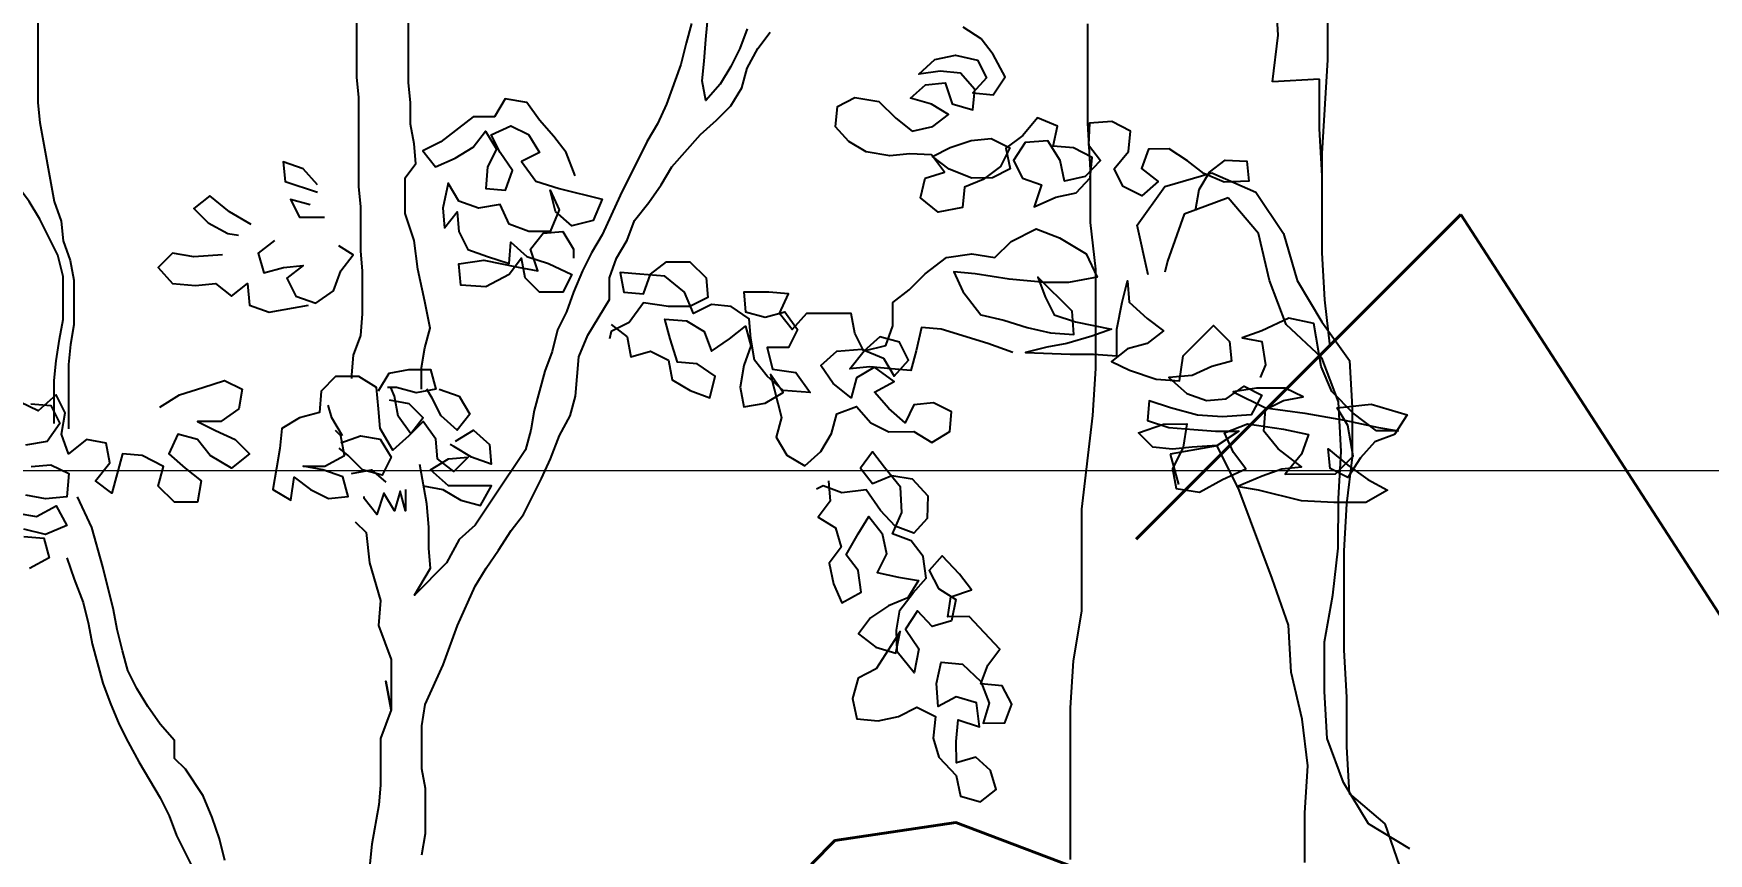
# Model space of a CAD drawing. Header units: millimetres. Extents: x 684983 to 685377, y 990360 to 990509.
# Drawn here: x 685068.767 to 685069.642, y 990427.838 to 990428.267 of the extents above; entities that cross this region are included whole.
import ezdxf

# ---------------------------------------------------------------- set-up
doc = ezdxf.new("R2010")
doc.units = ezdxf.units.MM
doc.layers.add('grid', color=8, linetype='Continuous', lineweight=9)
doc.layers.add('GRID LEVELS', color=7, linetype='Continuous', lineweight=13)
doc.layers.add('MAHAGONY', color=7, linetype='Continuous')
doc.layers.add('TEAK', color=7, linetype='Continuous')
doc.styles.get("Standard").update_dxf_attribs({"font": 'RomanS'})

# ---------------------------------------------------------------- blocks, each defined once
blk = doc.blocks.new('TREE30')
at = {"color": 15, "flags": 128}
for points in [[(-0.00275, 1.83691), (-0.00269, 1.77386), (-0.00168, 1.76285), (-0.00163, 1.71281), (-0.00062, 1.7018), (-0.0006, 1.67678), (0.00041, 1.66577), (0.00043, 1.64175), (-0.00056, 1.62974), (-0.00455, 1.61873), (-0.00554, 1.60771), (-0.00554, 1.60571)], [(0.21547, 1.80108), (0.21148, 1.79007), (0.20648, 1.78005), (0.20049, 1.77004), (0.19249, 1.76103), (0.19048, 1.77203), (0.19147, 1.78304), (0.19246, 1.79505), (0.19444, 1.81708)], [(0.18444, 1.80406), (0.18145, 1.79304), (0.17846, 1.78103), (0.17047, 1.759), (0.16548, 1.74799), (0.15948, 1.73798), (0.14449, 1.70794), (0.13451, 1.68591), (0.12851, 1.6759), (0.12352, 1.66588), (0.11852, 1.65387), (0.11453, 1.64285), (0.10953, 1.63284), (0.10654, 1.62083), (0.10255, 1.60982), (0.09656, 1.58779), (0.09457, 1.57678), (0.09158, 1.56577), (0.07359, 1.53873), (0.06359, 1.52371), (0.05459, 1.51569), (0.0476, 1.50267), (0.0296, 1.48464), (0.0386, 1.49966), (0.03758, 1.51067), (0.03757, 1.52268), (0.03656, 1.53569), (0.03254, 1.55771)], [(0.0335, 1.59974), (0.03349, 1.61175), (0.03548, 1.62277), (0.03847, 1.63378), (0.03546, 1.64879), (0.03144, 1.6668), (0.02942, 1.68281), (0.0244, 1.69782), (0.02438, 1.71784), (0.03038, 1.72585), (0.02937, 1.73686), (0.02736, 1.74786), (0.02735, 1.75987), (0.02634, 1.77088), (0.0263, 1.80691)], [(-0.17166, 1.58054), (-0.17168, 1.60456), (-0.17069, 1.61557), (-0.1687, 1.62758), (-0.16671, 1.63859), (-0.16673, 1.66261), (-0.16974, 1.67462), (-0.17977, 1.69463), (-0.18578, 1.70463), (-0.19681, 1.71963), (-0.19481, 1.72864), (-0.19983, 1.73965), (-0.20484, 1.74965), (-0.21185, 1.75965), (-0.21787, 1.76966), (-0.22288, 1.78166), (-0.2259, 1.79267), (-0.23091, 1.80468), (-0.23593, 1.81468), (-0.24294, 1.82568), (-0.24996, 1.83568), (-0.25497, 1.84569), (-0.25998, 1.85669)], [(0.03374, 1.33952), (0.03573, 1.35154), (0.03571, 1.37656), (0.03369, 1.38756), (0.03367, 1.41158), (0.03566, 1.4236), (0.04565, 1.44562), (0.05364, 1.46765), (0.06363, 1.48968), (0.06962, 1.49969), (0.07662, 1.50971), (0.08361, 1.52072), (0.09061, 1.52974), (0.1006, 1.54976), (0.1056, 1.56078), (0.11059, 1.57379), (0.11658, 1.58481), (0.11958, 1.59582), (0.12156, 1.61784), (0.12655, 1.62985), (0.13854, 1.64988), (0.13853, 1.66189), (0.14253, 1.67291), (0.14852, 1.68292), (0.15251, 1.69393), (0.16051, 1.70395), (0.16751, 1.71396), (0.1735, 1.72398), (0.1895, 1.74201), (0.1985, 1.75002), (0.2065, 1.75804), (0.2125, 1.76805), (0.21549, 1.77906), (0.22148, 1.79008), (0.22848, 1.79909)], [(-0.17889, 1.83275), (-0.17988, 1.82074), (-0.18087, 1.80973), (-0.18083, 1.75968), (-0.17982, 1.74867), (-0.17177, 1.70464), (-0.16776, 1.69364), (-0.16675, 1.68263), (-0.16273, 1.67163), (-0.16072, 1.66062), (-0.1607, 1.6356), (-0.16269, 1.62459), (-0.16368, 1.61358), (-0.16365, 1.57754)], [(-0.07635, 1.33642), (-0.07937, 1.34843), (-0.08338, 1.36043), (-0.0884, 1.37244), (-0.09842, 1.38744), (-0.10443, 1.39344), (-0.10444, 1.40345), (-0.11245, 1.41245), (-0.11947, 1.42245), (-0.12548, 1.43246), (-0.1305, 1.44246), (-0.13351, 1.45347), (-0.13652, 1.46547), (-0.13853, 1.47648), (-0.14456, 1.5005), (-0.15059, 1.52251), (-0.15861, 1.53952)], [(-0.00346, 1.52565), (0.00255, 1.51965), (0.00456, 1.50263), (0.01059, 1.48162), (0.0096, 1.46761), (0.01662, 1.4486), (0.01665, 1.42058), (0.01363, 1.43659), (0.01665, 1.42058), (0.01066, 1.40456), (0.01068, 1.37854), (0.00969, 1.36752), (0.00571, 1.3455), (0.00472, 1.33449)], [(-0.16458, 1.50548), (-0.16057, 1.49348), (-0.15555, 1.48047), (-0.15254, 1.46846), (-0.15053, 1.45745), (-0.1445, 1.43544), (-0.14049, 1.42444), (-0.13547, 1.41243), (-0.13046, 1.40243), (-0.12444, 1.39142), (-0.11242, 1.37142), (-0.1074, 1.36141), (-0.10339, 1.35041), (-0.08634, 1.31639)]]:
    blk.add_lwpolyline(points, dxfattribs=at)
at = {"color": 105, "flags": 128}
blk.add_lwpolyline([(0.46612, 1.69947), (0.46808, 1.71136), (0.47387, 1.72094), (0.48264, 1.72767), (0.49484, 1.72709), (0.49596, 1.71595), (0.48206, 1.71546), (0.47079, 1.72018), (0.46153, 1.72735), (0.45142, 1.73398), (0.43975, 1.73372), (0.43588, 1.72298), (0.44514, 1.71581), (0.43606, 1.70771), (0.42563, 1.71296), (0.4206, 1.7228), (0.42861, 1.7326), (0.42973, 1.74396), (0.4193, 1.74921), (0.40679, 1.74841), (0.40621, 1.7362), (0.41294, 1.72743), (0.40439, 1.71848), (0.39294, 1.71598), (0.39045, 1.72743), (0.3835, 1.73843), (0.37098, 1.73762), (0.36435, 1.72751), (0.36938, 1.71767), (0.38012, 1.7138), (0.37593, 1.70168), (0.388, 1.70694), (0.39945, 1.70944), (0.40715, 1.71785), (0.40826, 1.72921), (0.39784, 1.73447), (0.38648, 1.73558), (0.38897, 1.74662), (0.37771, 1.75134), (0.36969, 1.74154), (0.36007, 1.73428), (0.36257, 1.72284), (0.35273, 1.7178), (0.34106, 1.71753), (0.32841, 1.72256), (0.31914, 1.72973), (0.32898, 1.73477), (0.34074, 1.73864), (0.35188, 1.73976), (0.3623, 1.7345), (0.35704, 1.72408), (0.34743, 1.71682), (0.33705, 1.71263), (0.33594, 1.70127), (0.32227, 1.69856), (0.31247, 1.70657), (0.31496, 1.71762), (0.32587, 1.72096), (0.31861, 1.73058), (0.3064, 1.73115), (0.29527, 1.73004), (0.282, 1.73231), (0.27242, 1.7381), (0.26485, 1.74633), (0.26596, 1.75769), (0.2758, 1.76273), (0.28908, 1.76046), (0.29856, 1.75106), (0.30783, 1.74389), (0.31927, 1.74639), (0.32805, 1.75311), (0.31847, 1.7589), (0.30689, 1.76224), (0.31513, 1.76981), (0.32626, 1.77093), (0.33014, 1.75917), (0.34172, 1.75583), (0.34283, 1.76719), (0.33472, 1.77628), (0.32337, 1.77739), (0.31139, 1.77574), (0.32047, 1.78384), (0.33192, 1.78634), (0.34434, 1.78354), (0.34938, 1.77369), (0.34167, 1.76528), (0.35303, 1.76416), (0.35966, 1.77428), (0.35303, 1.78666), (0.3463, 1.79543), (0.33619, 1.80206)], dxfattribs=at)
at = {"color": 3, "flags": 128}
for points in [[(0.11946, 1.71892), (0.11445, 1.73193), (0.10743, 1.74093), (0.09942, 1.74993), (0.0924, 1.75993), (0.08039, 1.76192), (0.0744, 1.75191), (0.06238, 1.7519), (0.04438, 1.73787), (0.03438, 1.73286), (0.04139, 1.72386), (0.0524, 1.72887), (0.0624, 1.73488), (0.0694, 1.7439), (0.07541, 1.7339), (0.07042, 1.72388), (0.06943, 1.71187), (0.08044, 1.71088), (0.08443, 1.72189), (0.07742, 1.7319), (0.0724, 1.7419), (0.08341, 1.74691), (0.09342, 1.74192), (0.09943, 1.73192), (0.08943, 1.7269), (0.09745, 1.7159), (0.11046, 1.71191), (0.13449, 1.70593), (0.12949, 1.69391), (0.11749, 1.6909), (0.10847, 1.6989), (0.10546, 1.7109), (0.11047, 1.6999), (0.10548, 1.68788), (0.09347, 1.68787), (0.08246, 1.69187), (0.07744, 1.70287), (0.06543, 1.70086), (0.05442, 1.70485), (0.04841, 1.71486), (0.04542, 1.70084), (0.04643, 1.68983), (0.05343, 1.69885), (0.05444, 1.68784), (0.05945, 1.67783), (0.07046, 1.67384), (0.08248, 1.66985), (0.08347, 1.68186), (0.09248, 1.67386), (0.1045, 1.66987), (0.11751, 1.66387), (0.11252, 1.65386), (0.09951, 1.65385), (0.09149, 1.66185), (0.08948, 1.67286), (0.08248, 1.66384), (0.06948, 1.65683), (0.05547, 1.65781), (0.05445, 1.66982), (0.06846, 1.67184), (0.08748, 1.66785), (0.09849, 1.66586), (0.09448, 1.67787), (0.10148, 1.68688), (0.11249, 1.68789), (0.1185, 1.67789), (0.1185, 1.67288)], [(-0.02465, 1.71379), (-0.03267, 1.72279), (-0.04368, 1.72678), (-0.04267, 1.71577), (-0.02465, 1.70978)], [(-0.06167, 1.69173), (-0.07368, 1.69873), (-0.0847, 1.70773), (-0.0937, 1.70071), (-0.08569, 1.69271), (-0.07467, 1.68672), (-0.06867, 1.68572)], [(-0.02865, 1.70277), (-0.03966, 1.70577), (-0.03465, 1.69576), (-0.02063, 1.69578)], [(0.36408, 1.62021), (0.35006, 1.6252), (0.32403, 1.63318), (0.31302, 1.63417), (0.31003, 1.62116), (0.30704, 1.61015), (0.29603, 1.61114), (0.28402, 1.61213), (0.27301, 1.61112), (0.28101, 1.62113), (0.29302, 1.62415), (0.29701, 1.63516), (0.297, 1.64817), (0.306, 1.65519), (0.315, 1.6642), (0.327, 1.67322), (0.34101, 1.67524), (0.35402, 1.67325), (0.36302, 1.68226), (0.37703, 1.68928), (0.39004, 1.68429), (0.40506, 1.67529), (0.41108, 1.66229), (0.39507, 1.65927), (0.38206, 1.65926), (0.36204, 1.66124), (0.34302, 1.66423), (0.33101, 1.66522), (0.33603, 1.65421), (0.34605, 1.64121), (0.35906, 1.63822), (0.37207, 1.63423), (0.38509, 1.63124), (0.3981, 1.63025), (0.39709, 1.64326), (0.37805, 1.66226), (0.38207, 1.65125), (0.38708, 1.64125), (0.39909, 1.63726), (0.41912, 1.63327), (0.40811, 1.62926), (0.3941, 1.62524), (0.38309, 1.62323), (0.37109, 1.62022), (0.39611, 1.61924), (0.40912, 1.61925), (0.42213, 1.61826), (0.42212, 1.63327), (0.42511, 1.64829), (0.4281, 1.6603), (0.42911, 1.64829), (0.43913, 1.63929), (0.44814, 1.6323), (0.43914, 1.62528), (0.42813, 1.62227), (0.41913, 1.61526), (0.42914, 1.61026), (0.44416, 1.60527), (0.45717, 1.60428), (0.45916, 1.6183), (0.47616, 1.63533), (0.48518, 1.62633), (0.48619, 1.61532), (0.47518, 1.6123), (0.46418, 1.60729), (0.45117, 1.60628), (0.46118, 1.59728), (0.4722, 1.59329), (0.48321, 1.5943), (0.49321, 1.60131), (0.50322, 1.59632), (0.49723, 1.5853), (0.48121, 1.58429), (0.4672, 1.58527), (0.45218, 1.58926), (0.44017, 1.59326), (0.43918, 1.58225), (0.45119, 1.57825), (0.46521, 1.57727), (0.47722, 1.57628), (0.49023, 1.57629), (0.47822, 1.56827), (0.46421, 1.56726), (0.45321, 1.56625), (0.4422, 1.56724), (0.43418, 1.57524), (0.44819, 1.58025), (0.4612, 1.58026), (0.45921, 1.56725), (0.45322, 1.55524), (0.45523, 1.54423), (0.46824, 1.54224), (0.48124, 1.54926), (0.49425, 1.55527), (0.48724, 1.56427), (0.48222, 1.57528), (0.49523, 1.5803), (0.51525, 1.57731), (0.52926, 1.57432), (0.52527, 1.56331), (0.51627, 1.55229), (0.5443, 1.55232), (0.55429, 1.56233), (0.55128, 1.57935), (0.54526, 1.58935), (0.56428, 1.59137), (0.5843, 1.58538), (0.5773, 1.57437), (0.5663, 1.57035), (0.5583, 1.56134), (0.5513, 1.55032), (0.54129, 1.55532), (0.54028, 1.56633), (0.5513, 1.55733), (0.56231, 1.54933), (0.57333, 1.54334), (0.56132, 1.53632), (0.54331, 1.5363), (0.52529, 1.53729), (0.50127, 1.54327), (0.48926, 1.54526), (0.50326, 1.55128), (0.51427, 1.55529), (0.52528, 1.5563), (0.51226, 1.5663), (0.50424, 1.5763), (0.50523, 1.58831), (0.51523, 1.59333), (0.52624, 1.59534), (0.51623, 1.60033), (0.50021, 1.60032), (0.4872, 1.5983), (0.50523, 1.58931), (0.52725, 1.58633), (0.54927, 1.58235), (0.56829, 1.57836), (0.5793, 1.57637), (0.56729, 1.57636), (0.55427, 1.58635), (0.54225, 1.59835), (0.53623, 1.61236), (0.53221, 1.63638), (0.51819, 1.63937), (0.50319, 1.63235), (0.49218, 1.62833), (0.50319, 1.62634), (0.50521, 1.61333), (0.50221, 1.60632)], [(-0.07766, 1.67471), (-0.09368, 1.67369), (-0.10569, 1.67568), (-0.11369, 1.66767), (-0.10567, 1.65867), (-0.09266, 1.65768), (-0.08165, 1.65869), (-0.07264, 1.65169), (-0.06364, 1.6587), (-0.06262, 1.6467), (-0.05161, 1.6427), (-0.0296, 1.64673)], [(-0.04865, 1.68274), (-0.05765, 1.67572), (-0.05463, 1.66472), (-0.04363, 1.66773), (-0.03262, 1.66874), (-0.04162, 1.66173), (-0.03661, 1.65172), (-0.02559, 1.64773), (-0.01559, 1.65475), (-0.0116, 1.66576), (-0.0046, 1.67477), (-0.01261, 1.67977)], [(0.13956, 1.63587), (0.14857, 1.62887), (0.15058, 1.61787), (0.16159, 1.62088), (0.1716, 1.61588), (0.17361, 1.60488), (0.18363, 1.59888), (0.19464, 1.59489), (0.19763, 1.6069), (0.18762, 1.6139), (0.17661, 1.61489), (0.17259, 1.62789), (0.16958, 1.6389), (0.18159, 1.63791), (0.1916, 1.63192), (0.19562, 1.62091), (0.20562, 1.62793), (0.21462, 1.63494), (0.21763, 1.62393), (0.21364, 1.61292), (0.21165, 1.60091), (0.21366, 1.5899), (0.22567, 1.59191), (0.23567, 1.59793), (0.22866, 1.60793), (0.23468, 1.58391), (0.23169, 1.5729), (0.23771, 1.5629), (0.24772, 1.5569), (0.25672, 1.56492), (0.26272, 1.57493), (0.26571, 1.58594), (0.27671, 1.58996), (0.28473, 1.58096), (0.29474, 1.57596), (0.30875, 1.57598), (0.31877, 1.56998), (0.32877, 1.57599), (0.32976, 1.587), (0.31975, 1.592), (0.30874, 1.59099), (0.30375, 1.58097), (0.29473, 1.58897), (0.28672, 1.59797), (0.29772, 1.60399), (0.2867, 1.61199), (0.2767, 1.60597), (0.27371, 1.59496), (0.26369, 1.60296), (0.25668, 1.61296), (0.26568, 1.62097), (0.27969, 1.62199), (0.2917, 1.61699), (0.29772, 1.60699), (0.30572, 1.61601), (0.3007, 1.62601), (0.28969, 1.629), (0.28069, 1.62099), (0.27568, 1.63099), (0.27366, 1.642), (0.24864, 1.64198), (0.24064, 1.63296), (0.23363, 1.64196), (0.23862, 1.65298), (0.22761, 1.65397), (0.2136, 1.65395), (0.21461, 1.64295), (0.22563, 1.63995), (0.23663, 1.64297), (0.24365, 1.63296), (0.23865, 1.62295), (0.22664, 1.62294), (0.22966, 1.61093), (0.24267, 1.60894), (0.25069, 1.59794), (0.23567, 1.59893), (0.22666, 1.60693), (0.21964, 1.61593), (0.21763, 1.62794), (0.21662, 1.63894), (0.2066, 1.64594), (0.19559, 1.64693), (0.18559, 1.64192), (0.18057, 1.65392), (0.16956, 1.66292), (0.15554, 1.66391), (0.14453, 1.6649), (0.14655, 1.65389), (0.15756, 1.6529), (0.16155, 1.66392), (0.17055, 1.67093), (0.18356, 1.67094), (0.19258, 1.66194), (0.19359, 1.65093), (0.18358, 1.64592), (0.17157, 1.64591), (0.15756, 1.6479), (0.14956, 1.63688), (0.13956, 1.63187), (0.13856, 1.62786)], [(-0.11262, 1.5896), (-0.10161, 1.59662), (-0.0886, 1.60063), (-0.0766, 1.60465), (-0.06659, 1.59965), (-0.06858, 1.58864), (-0.07858, 1.58163), (-0.09159, 1.58161), (-0.08158, 1.57662), (-0.07056, 1.57162), (-0.06255, 1.56363), (-0.07255, 1.55561), (-0.08457, 1.5626), (-0.09158, 1.57161), (-0.10259, 1.5746), (-0.10759, 1.56358), (-0.09857, 1.55559), (-0.08956, 1.54859), (-0.09155, 1.53658), (-0.10456, 1.53656), (-0.11358, 1.54556), (-0.11058, 1.55658), (-0.1226, 1.56257), (-0.13361, 1.56356), (-0.13959, 1.54154), (-0.14861, 1.54853), (-0.14061, 1.55855), (-0.14262, 1.56956), (-0.15363, 1.57155), (-0.16363, 1.56353), (-0.16765, 1.57454), (-0.16566, 1.58655), (-0.17067, 1.59655), (-0.18067, 1.58754), (-0.19068, 1.59253)], [(-0.18468, 1.59154), (-0.17367, 1.59055), (-0.16865, 1.58054), (-0.17565, 1.57053), (-0.18766, 1.56851)], [(-0.18465, 1.55651), (-0.17364, 1.55752), (-0.16362, 1.55252), (-0.16461, 1.53951), (-0.17662, 1.5385), (-0.18763, 1.54049)], [(-0.19263, 1.53048), (-0.18162, 1.52849), (-0.17061, 1.5345), (-0.1646, 1.5235), (-0.1766, 1.51848), (-0.18862, 1.52147)], [(-0.18861, 1.51747), (-0.1776, 1.51648), (-0.17459, 1.50547), (-0.18559, 1.49946)], [(0.00948, 1.59872), (0.01548, 1.60873), (0.02648, 1.61075), (0.03849, 1.61076), (0.04151, 1.59975), (0.0305, 1.59774), (0.01949, 1.60073), (0.01448, 1.60073)], [(0.03455, 1.5457), (0.04556, 1.54371), (0.05557, 1.53771), (0.06659, 1.53472), (0.07258, 1.54573), (0.04856, 1.54571), (0.03855, 1.55471), (0.04855, 1.56072), (0.05956, 1.56174), (0.05156, 1.55372), (0.04254, 1.56072), (0.04153, 1.57173), (0.03452, 1.58173), (0.02652, 1.57372), (0.01752, 1.5657), (0.0105, 1.5777), (0.00949, 1.58871), (0.00848, 1.60072), (-0.00154, 1.60672), (-0.01455, 1.60671), (-0.02255, 1.59869), (-0.02354, 1.58668), (-0.03454, 1.58367), (-0.04455, 1.57765), (-0.04554, 1.56664), (-0.04753, 1.55563), (-0.04952, 1.54362), (-0.03951, 1.53762), (-0.03752, 1.55064), (-0.0285, 1.54364), (-0.01849, 1.53864), (-0.00748, 1.53966), (-0.01049, 1.55066), (-0.02151, 1.55466), (-0.03252, 1.55665), (-0.02051, 1.55666), (-0.0095, 1.56267), (-0.01151, 1.57368), (-0.01452, 1.57668)], [(0.01549, 1.59372), (0.0265, 1.59173), (0.03452, 1.58373), (0.02752, 1.57472), (0.0205, 1.58472), (0.01849, 1.59573), (0.01648, 1.60073)], [(0.04351, 1.59975), (0.05452, 1.59576), (0.06054, 1.58576), (0.05354, 1.57674), (0.04452, 1.58474), (0.03951, 1.59474), (0.0365, 1.59975)], [(-0.01051, 1.57368), (-0.01653, 1.58368), (-0.01854, 1.59069)], [(-0.01151, 1.56968), (-0.00051, 1.57369), (0.01051, 1.5717), (0.01652, 1.5617), (0.01152, 1.55168), (0.00051, 1.55468), (-0.0075, 1.56267), (-0.01251, 1.56667)], [(0.05254, 1.57074), (0.06255, 1.57675), (0.07156, 1.56875), (0.07257, 1.55774), (0.06156, 1.56174), (0.05154, 1.56773), (0.04954, 1.56873)], [(0.26091, 1.5485), (0.26193, 1.53714), (0.25524, 1.52817), (0.26494, 1.52216), (0.2681, 1.51143), (0.26141, 1.50246), (0.26384, 1.49104), (0.26842, 1.48026), (0.27925, 1.48625), (0.27755, 1.49835), (0.27078, 1.50708), (0.27757, 1.51888), (0.28358, 1.52858), (0.29103, 1.51911), (0.29346, 1.5077), (0.28814, 1.49726), (0.30009, 1.49472), (0.31135, 1.4929), (0.30535, 1.4832), (0.29456, 1.47863), (0.28441, 1.4719), (0.27772, 1.46293), (0.28737, 1.45551), (0.29859, 1.45228), (0.30114, 1.46423), (0.28766, 1.44346), (0.27755, 1.43815), (0.27433, 1.42694), (0.27676, 1.41552), (0.28875, 1.41439), (0.30017, 1.41682), (0.31027, 1.42213), (0.32071, 1.4168), (0.31957, 1.4048), (0.32274, 1.39407), (0.33229, 1.38382), (0.33472, 1.3724), (0.34593, 1.36917), (0.35467, 1.37595), (0.35151, 1.38668), (0.34327, 1.39405), (0.33254, 1.39089), (0.33226, 1.40294), (0.33339, 1.41494), (0.34529, 1.41098), (0.34364, 1.42449), (0.33242, 1.42772), (0.32232, 1.42241), (0.32135, 1.43519), (0.3239, 1.44714), (0.3359, 1.44601), (0.34618, 1.43644), (0.35071, 1.42424), (0.34748, 1.41302), (0.35953, 1.41331), (0.36344, 1.42379), (0.35813, 1.43389), (0.34613, 1.43502), (0.35004, 1.44551), (0.35673, 1.45448), (0.33968, 1.47278), (0.32763, 1.4725), (0.32944, 1.48377), (0.34091, 1.48761), (0.33414, 1.49635), (0.32458, 1.5066), (0.31721, 1.49836), (0.32252, 1.48826), (0.33222, 1.48225), (0.32968, 1.4703), (0.31894, 1.46714), (0.31075, 1.47593), (0.30401, 1.46555), (0.31142, 1.45466), (0.30882, 1.4413), (0.29932, 1.45296), (0.29904, 1.46501), (0.30085, 1.47628), (0.30827, 1.48593), (0.31565, 1.49417), (0.31395, 1.50627), (0.30718, 1.515), (0.29669, 1.51891), (0.30207, 1.53076), (0.30115, 1.54496), (0.29233, 1.55589), (0.28556, 1.56463), (0.27887, 1.55566), (0.28564, 1.54692), (0.29643, 1.5515), (0.30769, 1.54969), (0.31656, 1.54017), (0.31611, 1.52744), (0.30874, 1.5192), (0.29826, 1.52311), (0.29007, 1.5319), (0.28198, 1.54351), (0.26847, 1.54186), (0.25798, 1.54577), (0.25437, 1.54378)], [(-0.00549, 1.55267), (0.00552, 1.55468), (0.01353, 1.54768)], [(0.02454, 1.54369), (0.02455, 1.53168), (0.02154, 1.54268), (0.01855, 1.53167), (0.01253, 1.54168), (0.00854, 1.52966), (0.00153, 1.53866), (0.00153, 1.53966)]]:
    blk.add_lwpolyline(points, dxfattribs=at)
blk = doc.blocks.new('A$C25655A80')
for p, q in [((0.00892, 0.29703), (0.00897, 0.34894)), ((-0.00837, 0.3057), (-0.00932, 0.32301)), ((-0.07473, 0.275), (-0.0747, 0.30961)), ((-0.01031, 0.28936), (-0.00837, 0.3057)), ((0.00697, 0.26435), (0.00892, 0.29703)), ((0.00603, 0.29031), (-0.01031, 0.28936)), ((0.00602, 0.273), (0.00603, 0.29031)), ((-0.07378, 0.25866), (-0.07473, 0.275)), ((0.00696, 0.25666), (0.00602, 0.273)), ((0.00694, 0.22974), (0.00697, 0.26435)), ((-0.0738, 0.24039), (-0.07378, 0.25866)), ((-0.04783, 0.25287), (-0.03149, 0.25766)), ((-0.03149, 0.25766), (-0.01611, 0.25091)), ((-0.05746, 0.23942), (-0.04783, 0.25287)), ((-0.02573, 0.249), (-0.04111, 0.24325)), ((-0.01516, 0.23649), (-0.02573, 0.249)), ((-0.01611, 0.25091), (-0.00651, 0.23649)), ((-0.07189, 0.22405), (-0.0738, 0.24039)), ((-0.05363, 0.22211), (-0.05746, 0.23942)), ((-0.04111, 0.24325), (-0.0469, 0.22691)), ((-0.01133, 0.22015), (-0.01516, 0.23649)), ((-0.00651, 0.23649), (-0.00172, 0.22014)), ((0.00789, 0.2134), (0.00694, 0.22974)), ((-0.07192, 0.18944), (-0.07189, 0.22405)), ((-0.0469, 0.22691), (-0.04786, 0.22307)), ((-0.00558, 0.20476), (-0.01133, 0.22015)), ((-0.00172, 0.22014), (0.00692, 0.20571)), ((0.00979, 0.19706), (0.00789, 0.2134)), ((0.00691, 0.19322), (-0.00558, 0.20476)), ((0.00692, 0.20571), (0.01652, 0.19225)), ((0.01266, 0.17783), (0.00691, 0.19322)), ((-0.0729, 0.1731), (-0.07192, 0.18944)), ((0.01652, 0.19225), (0.01746, 0.1759)), ((0.01361, 0.16052), (0.01266, 0.17783)), ((0.01746, 0.1759), (0.01745, 0.1586)), ((-0.07678, 0.14042), (-0.0729, 0.1731)), ((-0.02965, 0.16249), (-0.046, 0.15962)), ((-0.046, 0.15962), (-0.04312, 0.14904)), ((-0.02198, 0.1471), (-0.02965, 0.16249)), ((0.01263, 0.14418), (0.01361, 0.16052)), ((0.01745, 0.1586), (0.01551, 0.14226)), ((-0.01047, 0.11633), (-0.02198, 0.1471)), ((-0.07681, 0.10485), (-0.07678, 0.14042)), ((0.01261, 0.12688), (0.01263, 0.14418)), ((0.01551, 0.14226), (0.01453, 0.12592)), ((0.01068, 0.11054), (0.01261, 0.12688)), ((0.01453, 0.12592), (0.0145, 0.09131)), ((-0.00471, 0.09998), (-0.01047, 0.11633)), ((0.00778, 0.0942), (0.01068, 0.11054)), ((-0.07971, 0.08755), (-0.07681, 0.10485)), ((-0.00377, 0.08364), (-0.00471, 0.09998)), ((0.00776, 0.0769), (0.00778, 0.0942)), ((0.0145, 0.09131), (0.01545, 0.07497)), ((-0.08068, 0.07121), (-0.07971, 0.08755)), ((0.00006, 0.06729), (-0.00377, 0.08364)), ((0.00871, 0.06055), (0.00776, 0.0769)), ((-0.08073, 0.01834), (-0.08068, 0.07121)), ((0.01545, 0.07497), (0.01543, 0.05766)), ((0.00197, 0.05095), (0.00006, 0.06729)), ((0.01446, 0.04517), (0.00871, 0.06055)), ((0.01543, 0.05766), (0.01638, 0.04132)), ((0.00099, 0.03461), (0.00197, 0.05095)), ((0.0231, 0.03074), (0.01446, 0.04517)), ((0.01638, 0.04132), (0.02887, 0.03074)), ((0.00098, 0.0173), (0.00099, 0.03461)), ((0.03751, 0.02208), (0.0231, 0.03074)), ((0.02887, 0.03074), (0.04298, -0.01006))]:
    blk.add_line(p, q)
blk = doc.blocks.new('TR')
blk.add_blockref('A$C25655A80', (0.01921, 0.01485, 1.34531))

msp = doc.modelspace()

# ---------------------------------------------------------------- linework, layer by layer
at = {"layer": 'grid'}
msp.add_line((685085.19566, 990428.03806), (684982.76357, 990428.03806), dxfattribs=at)

# ---------------------------------------------------------------- block references
at = {"layer": 'MAHAGONY', "color": 7, "xscale": 0.9355958136093464, "yscale": 0.9355958136093464, "zscale": 0.9355958136093464}
msp.add_blockref('TREE30', (685068.938, 990426.584, 97.58), dxfattribs=at)
at = {"layer": 'TEAK', "xscale": 1.5, "yscale": 1.5, "zscale": 1.5}
msp.add_blockref('TR', (685069.401, 990427.785, 97.634), dxfattribs=at)

# ---------------------------------------------------------------- texts
at = {"layer": 'GRID LEVELS', "width": 0.5}
msp.add_text('97.553', height=0.8, rotation=45, dxfattribs=at).set_placement((685069.62998, 990427.15777, 97.55273))

doc.saveas('drawing.dxf')
